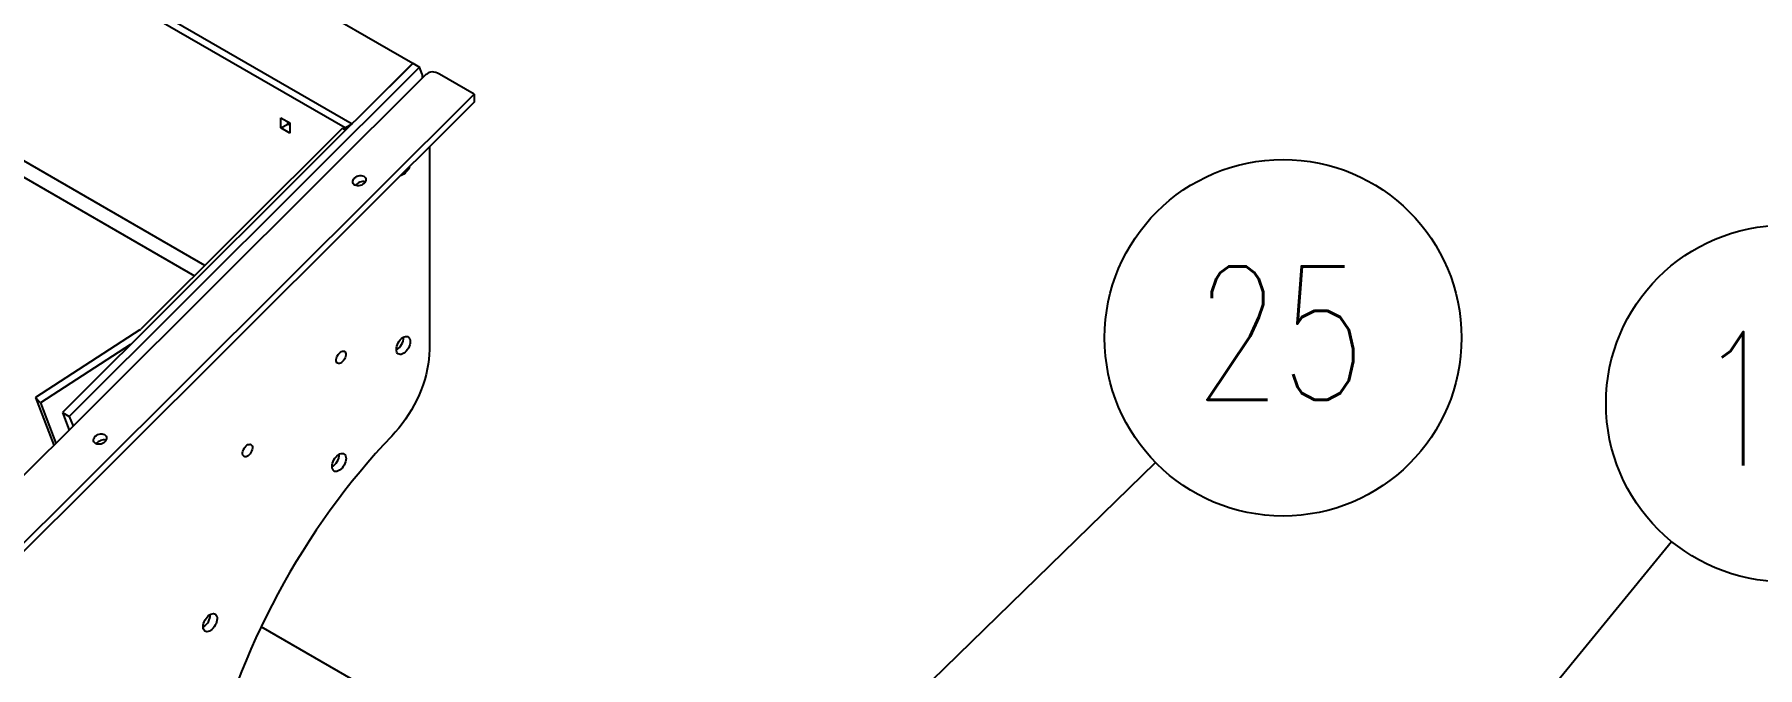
# Model space of a CAD drawing. Header units: millimetres. Extents: x 0 to 55611, y 0 to 32827.
# Drawn here: x 35941 to 37376, y 14241 to 14769 of the extents above; entities that cross this region are included whole.
import ezdxf

# ---------------------------------------------------------------- set-up
doc = ezdxf.new("R2010")
doc.units = ezdxf.units.MM
doc.header["$LTSCALE"] = 10
doc.linetypes.add('SLD-Continua', pattern=[0])
for name, color, linetype in [('EQUIPO', 30, 'SLD-Continua'), ('FIMSA-ACOTACIONES', 7, 'SLD-Continua'), ('STRUC', 5, 'SLD-Continua')]:
    doc.layers.add(name, color=color, linetype=linetype)
doc.styles.add('1', font='romans.shx', dxfattribs={"height": 125})
doc.styles.add('SLDTEXTSTYLE18', font='romans.shx', dxfattribs={"width": 0.75})
doc.dimstyles.new('50', dxfattribs={"dimscale": 0, "dimtxt": 125, "dimasz": 125, "dimexe": 125, "dimexo": 125, "dimgap": 50, "dimtad": 1, "dimdec": 0, "dimlfac": 49.861111, "dimzin": 1, "dimtxsty": '1', "dimcen": 2.5, "dimclrd": 1, "dimclre": 1, "dimadec": 0, "dimazin": 0, "dimtfac": 1, "dimtdec": 0, "dimtmove": 0, "dimatfit": 3, "dimfxl": 1, "dimtzin": 1, "dimarcsym": 0})

# ---------------------------------------------------------------- blocks, each defined once
blk = doc.blocks.new('SW_NOTE_0_51')
at = {"layer": 'FIMSA-ACOTACIONES', "color": 0}
blk.add_circle((106.4, 103.9), 148.7, dxfattribs=at)
at = {"layer": 'FIMSA-ACOTACIONES', "color": 0, "insert": (104.1, 163.4), "char_height": 111.12, "attachment_point": 2, "style": 'SLDTEXTSTYLE18'}
blk.add_mtext('25', dxfattribs=at)
blk = doc.blocks.new('SW_NOTE_0_52')
at = {"layer": 'FIMSA-ACOTACIONES', "color": 0}
blk.add_circle((94.1, 115.1), 148.7, dxfattribs=at)
at = {"layer": 'FIMSA-ACOTACIONES', "color": 0, "insert": (91.9, 174.6), "char_height": 111.12, "attachment_point": 2, "style": 'SLDTEXTSTYLE18'}
blk.add_mtext('11', dxfattribs=at)

msp = doc.modelspace()

# ---------------------------------------------------------------- linework, layer by layer
at = {"layer": 'EQUIPO', "linetype": 'SLD-Continua', "lineweight": 25}
for p, q in [((36255.8, 14745.1), (35197.9, 15355.8)), ((35151.4, 15296.6), (36199.5, 14691.5)), ((35157, 15299.9), (36205.2, 14694.8)), ((35141.7, 15106.2), (36074, 14568)), ((36082.5, 14576.6), (35151.4, 15114.1)), ((36266.9, 14736), (33481.5, 11957.2)), ((36255.8, 14745.2), (35963.8, 14453.9)), ((36261.5, 14741.9), (35969.5, 14450.6)), ((36216.1, 14705.6), (36255.8, 14745.1)), ((36255.8, 14745.2), (36261.5, 14741.9)), ((36263.7, 14736.1), (36261.5, 14741.9)), ((36263.9, 14733), (36263.9, 14734.8)), ((36306.9, 14719.5), (36278.1, 14736.2)), ((33521.5, 11940.8), (36306.9, 14719.5)), ((36306.9, 14719.5), (36306.9, 14712.6)), ((36306.9, 14712.6), (33521.5, 11933.9)), ((36197.2, 14691), (36029.2, 14523.4)), ((36145.9, 14691.3), (36145.9, 14699.8)), ((36145.9, 14699.8), (36153.3, 14695.5)), ((36145.9, 14691.3), (36151.6, 14694.5)), ((36153.3, 14687), (36145.9, 14691.3)), ((36151.6, 14694.5), (36151.6, 14696.5)), ((36153.3, 14693.6), (36151.6, 14694.5)), ((36153.3, 14695.5), (36153.3, 14687)), ((36197.2, 14691), (36199.9, 14689.4)), ((36199.5, 14691.5), (36205.2, 14694.8)), ((36199.5, 14691.5), (36199.5, 14689.6)), ((36205.2, 14694.8), (36205.2, 14694.7)), ((36269.6, 14675.4), (36269.6, 14506.1)), ((36028.4, 14522.8), (35941.4, 14466.4)), ((36020.5, 14510.5), (35945.5, 14461.8)), ((35945.5, 14461.8), (35941.4, 14466.4)), ((35941.4, 14466.4), (35956.7, 14426.5)), ((35945.5, 14461.8), (35958.4, 14428.2)), ((35963.8, 14453.9), (35969.5, 14450.6)), ((35963.8, 14453.9), (35969.5, 14439.2)), ((35969.5, 14450.6), (35972.7, 14442.4))]:
    msp.add_line(p, q, dxfattribs=at)
at = {"layer": 'EQUIPO', "linetype": 'SLD-Continua', "lineweight": 25, "flags": 128}
for points in [[(36207.5, 14643.5), (36206.7, 14644.1), (36206.1, 14644.9), (36205.8, 14645.7), (36205.8, 14646.7), (36206, 14647.7), (36206.5, 14648.6), (36207.3, 14649.5), (36208.2, 14650.3), (36209.3, 14650.9), (36210.4, 14651.3), (36211.7, 14651.6), (36212.8, 14651.6), (36214, 14651.4), (36214.9, 14650.9), (36215.7, 14650.3), (36216.3, 14649.6), (36216.6, 14648.7), (36216.6, 14647.8), (36216.4, 14646.8), (36215.9, 14645.8), (36215.2, 14644.9), (36214.2, 14644.2), (36213.2, 14643.6), (36212, 14643.1), (36210.8, 14642.9), (36209.6, 14642.9), (36208.5, 14643.1), (36207.5, 14643.5)], [(36253, 14658.8), (36252.8, 14658.3), (36252.1, 14656.9), (36251.3, 14655.6), (36250.4, 14654.5), (36249.4, 14653.4), (36248.3, 14652.6), (36247.2, 14652), (36246.2, 14651.7), (36245.8, 14651.6)], [(36253.4, 14515.3), (36253.7, 14514.2), (36253.7, 14513), (36253.6, 14511.7), (36253.3, 14510.3), (36252.8, 14508.9), (36252.1, 14507.6), (36251.3, 14506.3), (36250.4, 14505.1), (36249.4, 14504.1), (36248.3, 14503.3), (36247.2, 14502.7), (36246.2, 14502.3), (36245.2, 14502.2), (36244.3, 14502.4), (36243.5, 14502.8), (36242.9, 14503.4), (36242.4, 14504.3), (36242.1, 14505.4), (36242.1, 14506.5), (36242.2, 14507.9), (36242.5, 14509.2), (36243, 14510.6), (36243.7, 14512), (36244.5, 14513.3), (36245.4, 14514.4), (36246.4, 14515.5), (36247.5, 14516.3), (36248.6, 14516.9), (36249.6, 14517.2), (36250.6, 14517.3), (36251.5, 14517.2), (36252.3, 14516.8), (36252.9, 14516.1), (36253.4, 14515.3)], [(36199.8, 14503.7), (36200, 14502.8), (36200, 14501.8), (36199.8, 14500.6), (36199.4, 14499.5), (36198.8, 14498.3), (36198.1, 14497.2), (36197.3, 14496.3), (36196.5, 14495.6), (36195.6, 14495), (36194.7, 14494.7), (36193.8, 14494.7), (36193.1, 14494.9), (36192.6, 14495.4), (36192.2, 14496.1), (36191.9, 14497), (36191.9, 14498), (36192.1, 14499.2), (36192.5, 14500.3), (36193.1, 14501.5), (36193.8, 14502.6), (36194.6, 14503.5), (36195.5, 14504.2), (36196.4, 14504.8), (36197.2, 14505.1), (36198.1, 14505.1), (36198.8, 14504.9), (36199.4, 14504.4), (36199.8, 14503.7)], [(36192.7, 14500.8), (36193.2, 14501.6), (36193.6, 14502.3)], [(36269.6, 14506.1), (36269.5, 14502.2), (36269.2, 14498.2), (36268.6, 14494.1), (36267.9, 14489.9), (36266.9, 14485.7), (36265.7, 14481.5), (36264.3, 14477.2), (36262.8, 14472.9), (36261, 14468.7), (36259.1, 14464.4), (36257, 14460.3), (36254.7, 14456.2), (36252.3, 14452.2), (36249.7, 14448.3), (36247, 14444.5), (36244.2, 14440.9), (36241.2, 14437.4), (36238.2, 14434.1)], [(35991.5, 14428), (35990.7, 14428.6), (35990.1, 14429.4), (35989.8, 14430.2), (35989.8, 14431.2), (35990, 14432.2), (35990.5, 14433.1), (35991.2, 14434), (35992.1, 14434.8), (35993.2, 14435.4), (35994.4, 14435.8), (35995.6, 14436), (35996.8, 14436.1), (35997.9, 14435.8), (35998.9, 14435.4), (35999.7, 14434.8), (36000.3, 14434.1), (36000.6, 14433.2), (36000.6, 14432.2), (36000.4, 14431.3), (35999.9, 14430.3), (35999.1, 14429.4), (35998.2, 14428.7), (35997.1, 14428), (35996, 14427.6), (35994.7, 14427.4), (35993.5, 14427.4), (35992.4, 14427.6), (35991.5, 14428)], [(36238.2, 14434.1), (36231.5, 14427), (36224.8, 14419.6), (36218.3, 14412.1), (36211.8, 14404.5), (36205.4, 14396.7), (36199.2, 14388.7), (36193, 14380.6), (36187, 14372.4), (36181.1, 14364.1), (36175.3, 14355.6), (36169.6, 14347), (36164.1, 14338.3), (36158.7, 14329.5), (36153.4, 14320.6), (36148.3, 14311.7), (36143.3, 14302.6), (36138.5, 14293.5), (36133.8, 14284.3), (36129.4, 14275.1), (36125, 14265.8), (36120.9, 14256.5), (36116.9, 14247.1), (36113, 14237.7), (36109.4, 14228.3), (36105.9, 14218.9), (36102.7, 14209.5), (36099.6, 14200), (36096.7, 14190.6), (36093.9, 14181.2), (36091.4, 14171.9), (36089.1, 14162.5), (36087, 14153.2), (36085, 14144), (36083.3, 14134.8), (36081.8, 14125.7), (36080.4, 14116.6), (36079.3, 14107.6), (36078.4, 14098.7), (36077.6, 14089.9), (36077.1, 14081.2), (36076.8, 14072.6), (36076.7, 14064.1)], [(36121.8, 14426), (36122.1, 14425.1), (36122.1, 14424), (36121.9, 14422.9), (36121.5, 14421.7), (36120.9, 14420.6), (36120.2, 14419.5), (36119.4, 14418.6), (36118.5, 14417.8), (36117.6, 14417.3), (36116.8, 14417), (36115.9, 14417), (36115.2, 14417.2), (36114.6, 14417.7), (36114.2, 14418.4), (36114, 14419.3), (36114, 14420.3), (36114.2, 14421.5), (36114.6, 14422.6), (36115.1, 14423.8), (36115.9, 14424.8), (36116.7, 14425.8), (36117.5, 14426.5), (36118.4, 14427.1), (36119.3, 14427.3), (36120.2, 14427.4), (36120.9, 14427.2), (36121.4, 14426.7), (36121.8, 14426)], [(36114.8, 14423.1), (36115.3, 14423.9), (36115.6, 14424.5)], [(36114.8, 14423.1), (36115.3, 14423.9), (36115.6, 14424.5)], [(36199.8, 14417.7), (36200.1, 14416.6), (36200.2, 14415.4), (36200, 14414.1), (36199.7, 14412.7), (36199.2, 14411.4), (36198.6, 14410), (36197.7, 14408.7), (36196.8, 14407.5), (36195.8, 14406.5), (36194.7, 14405.7), (36193.7, 14405.1), (36192.6, 14404.8), (36191.6, 14404.7), (36190.7, 14404.8), (36189.9, 14405.2), (36189.3, 14405.9), (36188.8, 14406.7), (36188.6, 14407.8), (36188.5, 14409), (36188.6, 14410.3), (36188.9, 14411.6), (36189.4, 14413), (36190.1, 14414.4), (36190.9, 14415.7), (36191.8, 14416.9), (36192.8, 14417.9), (36193.9, 14418.7), (36195, 14419.3), (36196, 14419.6), (36197, 14419.7), (36197.9, 14419.6), (36198.7, 14419.2), (36199.4, 14418.5), (36199.8, 14417.7)], [(36092.4, 14284), (36092.7, 14283), (36092.8, 14281.8), (36092.6, 14280.5), (36092.3, 14279.1), (36091.8, 14277.7), (36091.2, 14276.4), (36090.4, 14275.1), (36089.4, 14273.9), (36088.4, 14272.9), (36087.3, 14272.1), (36086.3, 14271.5), (36085.2, 14271.1), (36084.2, 14271), (36083.3, 14271.2), (36082.5, 14271.6), (36081.9, 14272.2), (36081.4, 14273.1), (36081.2, 14274.1), (36081.1, 14275.3), (36081.2, 14276.6), (36081.5, 14278), (36082, 14279.4), (36082.7, 14280.8), (36083.5, 14282.1), (36084.4, 14283.2), (36085.4, 14284.2), (36086.5, 14285.1), (36087.6, 14285.7), (36088.6, 14286), (36089.6, 14286.1), (36090.5, 14286), (36091.3, 14285.6), (36092, 14284.9), (36092.4, 14284)]]:
    msp.add_lwpolyline(points, dxfattribs=at)
at = {"layer": 'EQUIPO', "linetype": 'SLD-Continua', "lineweight": 25}
for centre, radius, start, end in [((36260.3, 14734.9), 3.61, 359.0429, 19.9698), ((36160.9, 14700.4), 9.79, 204.8522, 219.0923), ((36214.1, 14639.7), 6.83, 72.4826, 149.6605), ((36025.9, 14526.6), 4.6, 302.821, 314.7816), ((36235.7, 14516.8), 12.4, 300.9191, 359.0863), ((36235.7, 14516.8), 12.4, 301.5482, 358.6152), ((35998.1, 14424.2), 6.83, 72.4831, 149.66), ((36182.1, 14419.2), 12.4, 300.9189, 359.0865), ((36074.7, 14285.6), 12.4, 300.919, 359.0864)]:
    msp.add_arc(centre, radius, start, end, dxfattribs=at)
msp.add_ellipse((36278.1, 14718.8), major_axis=(-9.4, 18.4), ratio=0.575154, start_param=5.559796, end_param=6.46798, dxfattribs=at)
at = {"layer": 'STRUC', "linetype": 'SLD-Continua', "lineweight": 25}
msp.add_line((37375.7, 13555.7), (36129.4, 14275.2), dxfattribs=at)

# ---------------------------------------------------------------- block references
for name, p in [('SW_NOTE_0_51', (36874.6, 14412.3)), ('SW_NOTE_0_52', (37304.7, 14346.3))]:
    msp.add_blockref(name, p)

# ---------------------------------------------------------------- leaders
for points in [[(36507.7, 14054), (36874.6, 14412.3)], [(36381.7, 13218), (37304.7, 14346.3)]]:
    msp.add_leader(points, dimstyle='50', override={"dimscale": 1, "dimlfac": 1})

doc.saveas('drawing.dxf')
